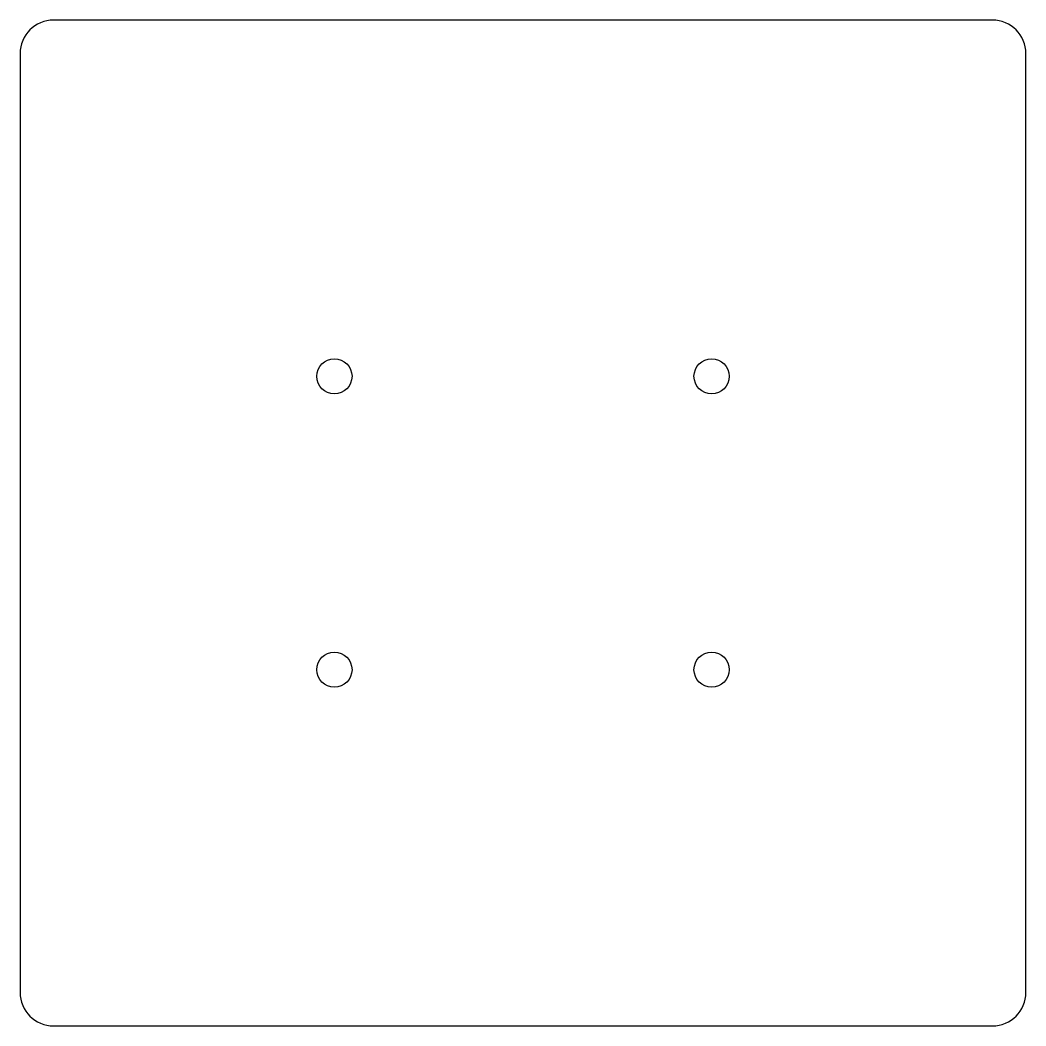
# Model space of a CAD drawing. Header units: millimetres. Extents: x -60 to 60, y -60 to 60.
import ezdxf

# ---------------------------------------------------------------- set-up
doc = ezdxf.new("R2010")
doc.units = ezdxf.units.MM
doc.layers.get('0').update_dxf_attribs({"lineweight": 25, "true_color": 0xffffff})

msp = doc.modelspace()

# ---------------------------------------------------------------- linework, layer by layer
for p, q in [((56, 60), (-56, 60)), ((-60, 56), (-60, -56)), ((60, -56), (60, 56)), ((-56, -60), (56, -60))]:
    msp.add_line(p, q)
for centre in [(-22.5, 17.5), (22.5, 17.5), (-22.5, -17.5), (22.5, -17.5)]:
    msp.add_circle(centre, 2.1)
for centre, start, end in [((-56, 56), 90, 180), ((56, 56), 360, 90), ((-56, -56), 180, 270), ((56, -56), 270, 0)]:
    msp.add_arc(centre, 4, start, end)

doc.saveas('drawing.dxf')
